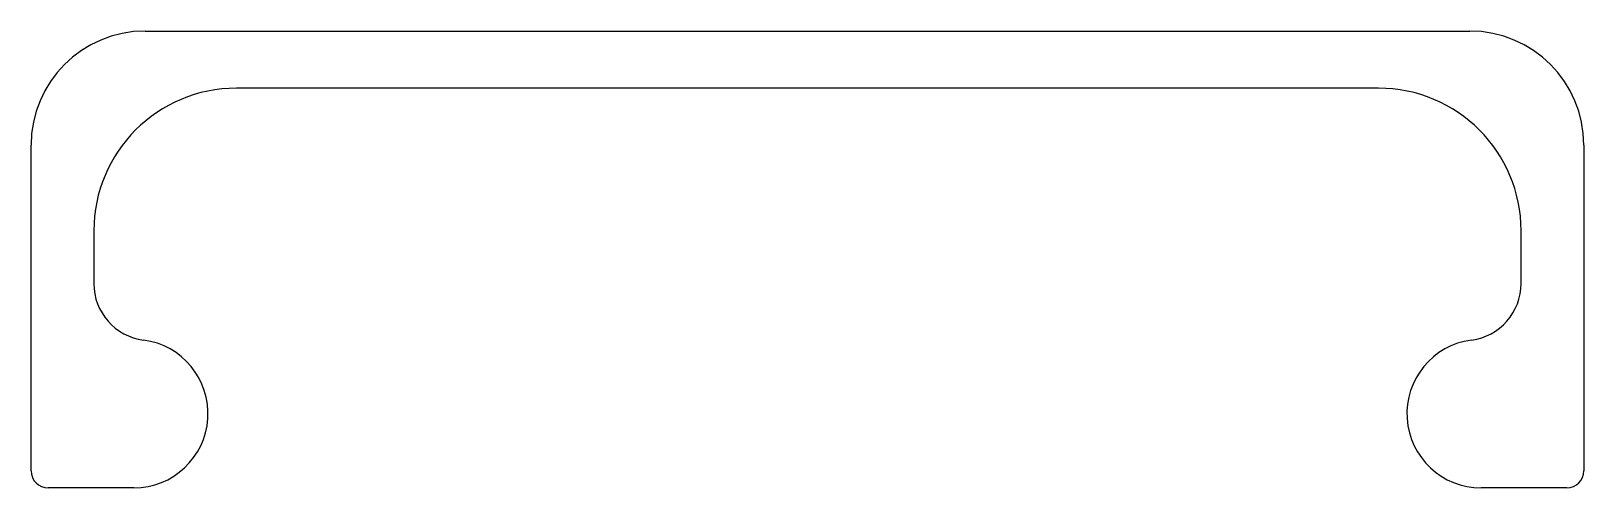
# Model space of a CAD drawing. Extents: x 814.7 to 841.9, y 512.7 to 520.7.
import ezdxf

# ---------------------------------------------------------------- set-up
doc = ezdxf.new("R2010")
doc.units = 0
doc.layers.get('0').update_dxf_attribs({"linetype": 'CONTINUOUS'})

msp = doc.modelspace()

# ---------------------------------------------------------------- linework, layer by layer
for p, q in [((816.674, 520.665), (839.874, 520.665)), ((838.274, 519.665), (818.274, 519.665)), ((814.674, 512.965), (814.674, 518.665)), ((841.874, 518.665), (841.874, 512.965)), ((815.774, 517.165), (815.774, 516.245)), ((840.774, 516.245), (840.774, 517.165)), ((816.474, 512.665), (814.974, 512.665)), ((841.574, 512.665), (840.074, 512.665))]:
    msp.add_line(p, q)
for centre, radius, start, end in [((816.674, 518.665), 2, 90, 180), ((839.874, 518.665), 2, 0, 90), ((818.274, 517.165), 2.5, 90, 180), ((838.274, 517.165), 2.5, 0, 90), ((816.774, 516.245), 1, 180, 262.5053), ((839.774, 516.245), 1, 277.4947, 0), ((816.474, 513.965), 1.3, 270, 82.5053), ((840.074, 513.965), 1.3, 97.4947, 270), ((814.974, 512.965), 0.3, 180, 270), ((841.574, 512.965), 0.3, 270, 360)]:
    msp.add_arc(centre, radius, start, end)

doc.saveas('drawing.dxf')
